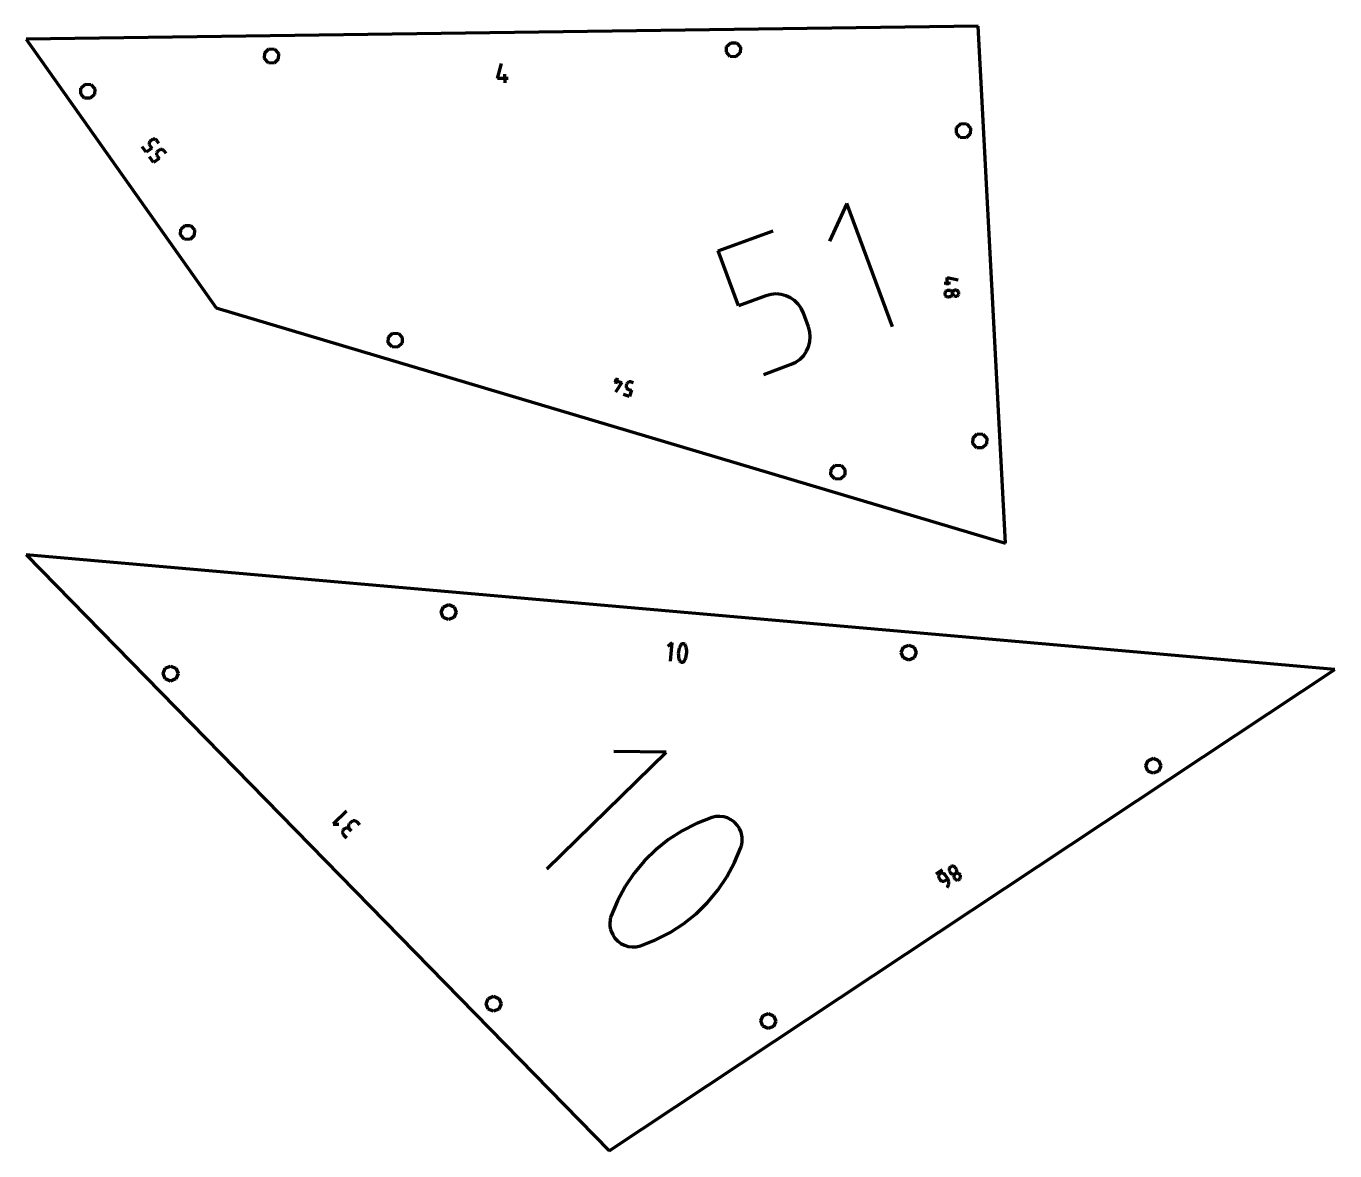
# Model space of a CAD drawing. Header units: inches. Extents: x -100 to 100, y -100 to -26.
# Drawn here: x 56.43 to 70.6, y -84.78 to -72.61 of the extents above; entities that cross this region are included whole.
import ezdxf

# ---------------------------------------------------------------- set-up
doc = ezdxf.new("R2010")
doc.units = ezdxf.units.IN
doc.header["$MEASUREMENT"] = 0
for name, color, linetype, lineweight in [('annotation', 7, 'Continuous', 0), ('boundary', 7, 'Continuous', 0), ('hole', 7, 'Continuous', 0)]:
    doc.layers.add(name, color=color, linetype=linetype, lineweight=lineweight)

msp = doc.modelspace()

# ---------------------------------------------------------------- linework, layer by layer
at = {"layer": 'annotation', "color": 1, "lineweight": 70}
for p, q in [((61.535905, -73.179287), (61.580248, -73.015355)), ((61.652496, -73.177702), (61.535905, -73.179287)), ((61.618182, -73.224859), (61.616915, -73.131601)), ((57.734458, -73.976949), (57.691837, -73.916664)), ((57.794905, -73.934213), (57.734458, -73.976949)), ((57.767994, -73.873465), (57.766939, -73.879663)), ((57.766939, -73.879663), (57.766947, -73.885967)), ((57.766947, -73.885967), (57.768044, -73.892233)), ((57.770089, -73.867519), (57.767994, -73.873465)), ((57.768044, -73.892233), (57.770252, -73.898316)), ((57.773202, -73.861971), (57.770089, -73.867519)), ((57.770252, -73.898316), (57.773595, -73.904071)), ((57.777308, -73.856965), (57.773202, -73.861971)), ((57.773595, -73.904071), (57.794905, -73.934213)), ((57.782384, -73.852647), (57.777308, -73.856965)), ((57.7974, -73.842031), (57.782384, -73.852647)), ((57.782384, -73.852647), (57.782384, -73.852647)), ((57.803167, -73.838684), (57.7974, -73.842031)), ((57.809263, -73.836478), (57.803167, -73.838684)), ((57.815542, -73.835388), (57.809263, -73.836478)), ((57.821859, -73.835387), (57.815542, -73.835388)), ((57.828067, -73.836451), (57.821859, -73.835387)), ((57.83402, -73.838553), (57.828067, -73.836451)), ((57.839572, -73.841669), (57.83402, -73.838553)), ((57.844576, -73.845773), (57.839572, -73.841669)), ((57.848888, -73.850839), (57.844576, -73.845773)), ((57.870198, -73.880982), (57.848888, -73.850839)), ((57.848888, -73.850839), (57.848888, -73.850839)), ((57.813067, -74.088137), (57.770446, -74.027852)), ((57.873514, -74.045402), (57.813067, -74.088137)), ((57.846603, -73.984653), (57.845547, -73.990851)), ((57.845547, -73.990851), (57.845556, -73.997155)), ((57.845556, -73.997155), (57.846653, -74.003422)), ((57.848698, -73.978708), (57.846603, -73.984653)), ((57.846653, -74.003422), (57.848861, -74.009505)), ((57.851811, -73.973159), (57.848698, -73.978708)), ((57.848861, -74.009505), (57.852203, -74.015259)), ((57.855917, -73.968154), (57.851811, -73.973159)), ((57.852203, -74.015259), (57.873514, -74.045402)), ((57.860993, -73.963836), (57.855917, -73.968154)), ((57.876009, -73.953219), (57.860993, -73.963836)), ((57.860993, -73.963836), (57.860993, -73.963836)), ((57.881776, -73.949872), (57.876009, -73.953219)), ((57.887872, -73.947666), (57.881776, -73.949872)), ((57.894151, -73.946576), (57.887872, -73.947666)), ((57.900468, -73.946575), (57.894151, -73.946576)), ((57.906676, -73.947639), (57.900468, -73.946575)), ((57.912629, -73.949741), (57.906676, -73.947639)), ((57.918181, -73.952857), (57.912629, -73.949741)), ((57.923185, -73.956961), (57.918181, -73.952857)), ((57.927497, -73.962027), (57.923185, -73.956961)), ((57.948807, -73.99217), (57.927497, -73.962027)), ((57.927497, -73.962027), (57.927497, -73.962027)), ((65.317785, -74.530686), (65.130498, -74.937702)), ((65.811714, -75.867204), (65.317785, -74.530686)), ((63.925844, -75.045098), (64.519424, -74.825732)), ((64.145799, -75.64027), (63.925844, -75.045098)), ((66.407499, -75.415647), (66.403023, -75.330925)), ((66.403023, -75.330925), (66.523474, -75.358491)), ((66.372236, -75.392044), (66.440002, -75.388464)), ((66.378609, -75.502432), (66.378386, -75.508542)), ((66.379875, -75.496622), (66.378609, -75.502432)), ((66.382094, -75.491212), (66.379875, -75.496622)), ((66.385178, -75.486306), (66.382094, -75.491212)), ((66.389037, -75.482004), (66.385178, -75.486306)), ((66.393582, -75.478408), (66.389037, -75.482004)), ((66.398722, -75.47562), (66.393582, -75.478408)), ((66.404368, -75.47374), (66.398722, -75.47562)), ((66.410432, -75.472871), (66.404368, -75.47374)), ((66.427311, -75.471979), (66.410432, -75.472871)), ((66.410432, -75.472871), (66.410432, -75.472871)), ((66.433433, -75.472204), (66.427311, -75.471979)), ((66.439252, -75.473477), (66.433433, -75.472204)), ((66.444669, -75.475707), (66.439252, -75.473477)), ((66.44958, -75.478802), (66.444669, -75.475707)), ((66.453886, -75.482672), (66.44958, -75.478802)), ((66.457484, -75.487225), (66.453886, -75.482672)), ((66.460274, -75.49237), (66.457484, -75.487225)), ((66.462154, -75.498015), (66.460274, -75.49237)), ((66.463023, -75.50407), (66.462154, -75.498015)), ((66.463248, -75.49796), (66.463023, -75.50407)), ((66.464523, -75.492149), (66.463248, -75.49796)), ((66.466755, -75.486739), (66.464523, -75.492149)), ((66.469854, -75.481832), (66.466755, -75.486739)), ((66.473729, -75.47753), (66.469854, -75.481832)), ((66.478288, -75.473933), (66.473729, -75.47753)), ((66.483441, -75.471144), (66.478288, -75.473933)), ((66.489097, -75.469264), (66.483441, -75.471144)), ((66.495163, -75.468395), (66.489097, -75.469264)), ((66.501259, -75.468621), (66.495163, -75.468395)), ((66.495163, -75.468395), (66.495163, -75.468395)), ((66.507059, -75.469895), (66.501259, -75.468621)), ((66.51246, -75.472125), (66.507059, -75.469895)), ((66.517361, -75.475221), (66.51246, -75.472125)), ((66.52166, -75.479091), (66.517361, -75.475221)), ((66.525254, -75.483644), (66.52166, -75.479091)), ((66.528041, -75.488789), (66.525254, -75.483644)), ((66.52992, -75.494435), (66.528041, -75.488789)), ((66.530789, -75.50049), (66.52992, -75.494435)), ((66.530563, -75.506603), (66.530789, -75.50049)), ((66.530789, -75.50049), (66.530789, -75.50049)), ((64.442588, -75.530587), (64.145799, -75.64027)), ((64.497639, -75.515656), (64.442588, -75.530587)), ((64.552896, -75.51085), (64.497639, -75.515656)), ((64.607211, -75.515651), (64.552896, -75.51085)), ((64.659433, -75.529542), (64.607211, -75.515651)), ((64.708412, -75.552008), (64.659433, -75.529542)), ((64.752999, -75.58253), (64.708412, -75.552008)), ((64.792043, -75.620594), (64.752999, -75.58253)), ((64.824396, -75.665681), (64.792043, -75.620594)), ((66.378386, -75.508542), (66.378386, -75.508542)), ((66.378386, -75.508542), (66.379252, -75.514595)), ((66.379252, -75.514595), (66.381123, -75.520239)), ((66.381123, -75.520239), (66.3839, -75.525384)), ((66.3839, -75.525384), (66.387484, -75.529938)), ((66.387484, -75.529938), (66.391774, -75.53381)), ((66.391774, -75.53381), (66.396672, -75.536907)), ((66.396672, -75.536907), (66.402078, -75.539138)), ((66.402078, -75.539138), (66.407891, -75.540412)), ((66.407891, -75.540412), (66.414012, -75.540638)), ((66.414012, -75.540638), (66.430891, -75.539746)), ((66.430891, -75.539746), (66.436958, -75.538877)), ((66.430891, -75.539746), (66.430891, -75.539746)), ((66.436958, -75.538877), (66.442612, -75.536998)), ((66.442612, -75.536998), (66.447764, -75.53421)), ((66.447764, -75.53421), (66.452322, -75.530614)), ((66.452322, -75.530614), (66.456195, -75.526312)), ((66.456195, -75.526312), (66.459292, -75.521405)), ((66.459292, -75.521405), (66.461523, -75.515995)), ((66.461523, -75.515995), (66.462797, -75.510183)), ((66.462797, -75.510183), (66.463023, -75.50407)), ((66.463023, -75.50407), (66.463023, -75.50407)), ((66.463023, -75.50407), (66.463023, -75.50407)), ((66.463023, -75.50407), (66.463891, -75.510123)), ((66.463891, -75.510123), (66.465771, -75.515767)), ((66.465771, -75.515767), (66.468561, -75.520911)), ((66.468561, -75.520911), (66.47216, -75.525465)), ((66.47216, -75.525465), (66.476466, -75.529335)), ((66.476466, -75.529335), (66.481379, -75.532432)), ((66.481379, -75.532432), (66.486797, -75.534662)), ((66.486797, -75.534662), (66.492619, -75.535936)), ((66.492619, -75.535936), (66.498744, -75.536161)), ((66.498744, -75.536161), (66.504782, -75.535294)), ((66.498744, -75.536161), (66.498744, -75.536161)), ((66.504782, -75.535294), (66.510415, -75.533415)), ((66.510415, -75.533415), (66.515551, -75.530628)), ((66.515551, -75.530628), (66.520099, -75.527033)), ((66.520099, -75.527033), (66.523965, -75.522731)), ((66.523965, -75.522731), (66.52706, -75.517825)), ((66.52706, -75.517825), (66.52929, -75.512415)), ((66.52929, -75.512415), (66.530563, -75.506603)), ((64.848906, -75.717275), (64.824396, -75.665681)), ((64.903546, -75.865125), (64.848906, -75.717275)), ((64.848906, -75.717275), (64.848906, -75.717275)), ((64.918486, -75.920285), (64.903546, -75.865125)), ((64.923248, -75.975648), (64.918486, -75.920285)), ((64.904381, -76.082362), (64.918368, -76.030058)), ((64.918368, -76.030058), (64.923248, -75.975648)), ((64.813127, -76.215109), (64.851226, -76.176042)), ((64.851226, -76.176042), (64.881822, -76.131408)), ((64.881822, -76.131408), (64.904381, -76.082362)), ((64.419774, -76.381616), (64.716563, -76.271933)), ((64.716563, -76.271933), (64.768061, -76.247457)), ((64.716563, -76.271933), (64.716563, -76.271933)), ((64.768061, -76.247457), (64.813127, -76.215109)), ((62.799909, -76.444794), (62.881214, -76.469031)), ((62.833985, -76.419506), (62.814598, -76.484539)), ((62.881214, -76.469031), (62.814797, -76.573228)), ((62.936125, -76.4854), (62.931296, -76.501598)), ((62.938394, -76.479707), (62.936125, -76.4854)), ((62.941548, -76.474652), (62.938394, -76.479707)), ((62.945469, -76.470299), (62.941548, -76.474652)), ((62.950035, -76.466712), (62.945469, -76.470299)), ((62.955126, -76.463957), (62.950035, -76.466712)), ((62.960623, -76.462098), (62.955126, -76.463957)), ((62.966406, -76.461199), (62.960623, -76.462098)), ((62.972353, -76.461325), (62.966406, -76.461199)), ((62.978346, -76.46254), (62.972353, -76.461325)), ((63.010862, -76.472233), (62.978346, -76.46254)), ((62.978346, -76.46254), (62.978346, -76.46254)), ((62.967211, -76.618662), (62.902179, -76.599276)), ((62.930078, -76.507601), (62.929951, -76.513551)), ((62.929951, -76.513551), (62.930851, -76.519329)), ((62.931296, -76.501598), (62.930078, -76.507601)), ((62.930851, -76.519329), (62.932711, -76.524816)), ((62.931296, -76.501598), (62.931296, -76.501598)), ((62.932711, -76.524816), (62.935466, -76.529895)), ((62.935466, -76.529895), (62.939051, -76.534448)), ((62.939051, -76.534448), (62.943401, -76.538355)), ((62.943401, -76.538355), (62.94845, -76.5415)), ((62.94845, -76.5415), (62.954133, -76.543762)), ((62.954133, -76.543762), (62.98665, -76.553455)), ((62.98665, -76.553455), (62.967211, -76.618662)), ((63.428598, -79.284808), (63.37993, -79.325635)), ((63.410936, -79.48606), (63.428598, -79.284808)), ((63.512658, -79.326525), (63.505234, -79.344686)), ((63.521965, -79.309061), (63.512658, -79.326525)), ((63.524942, -79.304969), (63.521965, -79.309061)), ((63.521965, -79.309061), (63.521965, -79.309061)), ((63.528502, -79.301571), (63.524942, -79.304969)), ((63.532537, -79.298895), (63.528502, -79.301571)), ((63.536934, -79.296965), (63.532537, -79.298895)), ((63.541584, -79.29581), (63.536934, -79.296965)), ((63.546376, -79.295454), (63.541584, -79.29581)), ((63.551201, -79.295923), (63.546376, -79.295454)), ((63.555947, -79.297245), (63.551201, -79.295923)), ((63.560505, -79.299445), (63.555947, -79.297245)), ((63.562226, -79.300552), (63.560505, -79.299445)), ((63.560505, -79.299445), (63.560505, -79.299445)), ((63.563862, -79.301793), (63.562226, -79.300552)), ((63.565406, -79.30316), (63.563862, -79.301793)), ((63.566848, -79.304642), (63.565406, -79.30316)), ((63.568183, -79.306231), (63.566848, -79.304642)), ((63.569401, -79.307917), (63.568183, -79.306231)), ((63.570496, -79.309691), (63.569401, -79.307917)), ((63.57146, -79.311543), (63.570496, -79.309691)), ((63.572285, -79.313464), (63.57146, -79.311543)), ((63.578442, -79.332324), (63.572285, -79.313464)), ((63.572285, -79.313464), (63.572285, -79.313464)), ((63.496085, -79.382496), (63.494386, -79.401849)), ((63.494386, -79.401849), (63.494623, -79.421303)), ((63.494623, -79.421303), (63.496807, -79.440707)), ((63.499705, -79.363392), (63.496085, -79.382496)), ((63.496807, -79.440707), (63.500952, -79.459913)), ((63.505234, -79.344686), (63.499705, -79.363392)), ((63.500952, -79.459913), (63.507071, -79.478773)), ((63.557391, -79.483176), (63.566735, -79.465711)), ((63.566735, -79.465711), (63.574188, -79.447551)), ((63.574188, -79.447551), (63.579735, -79.428844)), ((63.582615, -79.35153), (63.578442, -79.332324)), ((63.579735, -79.428844), (63.583365, -79.40974)), ((63.584818, -79.370934), (63.582615, -79.35153)), ((63.583365, -79.40974), (63.585063, -79.390387)), ((63.585063, -79.390387), (63.584818, -79.370934)), ((63.507071, -79.478773), (63.507071, -79.478773)), ((63.507071, -79.478773), (63.507892, -79.48069)), ((63.507892, -79.48069), (63.508848, -79.482533)), ((63.508848, -79.482533), (63.509935, -79.484295)), ((63.509935, -79.484295), (63.511148, -79.485972)), ((63.511148, -79.485972), (63.512483, -79.487557)), ((63.512483, -79.487557), (63.513936, -79.489044)), ((63.513936, -79.489044), (63.515502, -79.490428)), ((63.515502, -79.490428), (63.517178, -79.491704)), ((63.517178, -79.491704), (63.518959, -79.492865)), ((63.518959, -79.492865), (63.518959, -79.492865)), ((63.518959, -79.492865), (63.523483, -79.495024)), ((63.523483, -79.495024), (63.528204, -79.496314)), ((63.528204, -79.496314), (63.53301, -79.49676)), ((63.53301, -79.49676), (63.53779, -79.496389)), ((63.53779, -79.496389), (63.542432, -79.495226)), ((63.542432, -79.495226), (63.546824, -79.493297)), ((63.546824, -79.493297), (63.550856, -79.490629)), ((63.550856, -79.490629), (63.554416, -79.487247)), ((63.554416, -79.487247), (63.557391, -79.483176)), ((63.557391, -79.483176), (63.557391, -79.483176)), ((62.072711, -81.731747), (63.363834, -80.468845)), ((63.363834, -80.468845), (62.795961, -80.462651)), ((59.901127, -81.107024), (59.756976, -81.248024)), ((63.900288, -81.166363), (63.856269, -81.176807)), ((63.944224, -81.164032), (63.900288, -81.166363)), ((63.987177, -81.169348), (63.944224, -81.164032)), ((64.028244, -81.181848), (63.987177, -81.169348)), ((59.756976, -81.248024), (59.820378, -81.248716)), ((59.868106, -81.308824), (59.864159, -81.315592)), ((59.873334, -81.302702), (59.868106, -81.308824)), ((59.879597, -81.297584), (59.873334, -81.302702)), ((59.873334, -81.302702), (59.873334, -81.302702)), ((59.886472, -81.293767), (59.879597, -81.297584)), ((59.89378, -81.291249), (59.886472, -81.293767)), ((59.901342, -81.29003), (59.89378, -81.291249)), ((59.908979, -81.290107), (59.901342, -81.29003)), ((59.916513, -81.291479), (59.908979, -81.290107)), ((59.923763, -81.294146), (59.916513, -81.291479)), ((59.930552, -81.298106), (59.923763, -81.294146)), ((59.924142, -81.267728), (59.924058, -81.275358)), ((59.924058, -81.275358), (59.925268, -81.282915)), ((59.925517, -81.260206), (59.924142, -81.267728)), ((59.925268, -81.282915), (59.927776, -81.290221)), ((59.92818, -81.25297), (59.925517, -81.260206)), ((59.927776, -81.290221), (59.931586, -81.297095)), ((59.932127, -81.246202), (59.92818, -81.25297)), ((59.936701, -81.303357), (59.930552, -81.298106)), ((59.931586, -81.297095), (59.936701, -81.303357)), ((59.937355, -81.24008), (59.932127, -81.246202)), ((59.936701, -81.303357), (59.952378, -81.319385)), ((59.952378, -81.319385), (59.936701, -81.303357)), ((59.936701, -81.303357), (59.936701, -81.303357)), ((59.953383, -81.224403), (59.937355, -81.24008)), ((59.937355, -81.24008), (59.937355, -81.24008)), ((59.959621, -81.219309), (59.953383, -81.224403)), ((59.966476, -81.215511), (59.959621, -81.219309)), ((59.973769, -81.213009), (59.966476, -81.215511)), ((59.981319, -81.2118), (59.973769, -81.213009)), ((59.988948, -81.211885), (59.981319, -81.2118)), ((59.996476, -81.213263), (59.988948, -81.211885)), ((60.003724, -81.215933), (59.996476, -81.213263)), ((60.010511, -81.219895), (60.003724, -81.215933)), ((60.016659, -81.225147), (60.010511, -81.219895)), ((60.04797, -81.257157), (60.016659, -81.225147)), ((60.016659, -81.225147), (60.016659, -81.225147)), ((63.691471, -81.241158), (63.5354, -81.321183)), ((63.856269, -81.176807), (63.691471, -81.241158)), ((63.856269, -81.176807), (63.856269, -81.176807)), ((64.066526, -81.201067), (64.028244, -81.181848)), ((64.10112, -81.226542), (64.066526, -81.201067)), ((64.131125, -81.257808), (64.10112, -81.226542)), ((64.15564, -81.294401), (64.131125, -81.257808)), ((64.173764, -81.335856), (64.15564, -81.294401)), ((59.860121, -81.330349), (59.860037, -81.337979)), ((59.860037, -81.337979), (59.861247, -81.345537)), ((59.861496, -81.322827), (59.860121, -81.330349)), ((59.861247, -81.345537), (59.863755, -81.352842)), ((59.864159, -81.315592), (59.861496, -81.322827)), ((59.863755, -81.352842), (59.867565, -81.359716)), ((59.867565, -81.359716), (59.87268, -81.365979)), ((59.87268, -81.365979), (59.90399, -81.397989)), ((63.389011, -81.415949), (63.25326, -81.524522)), ((63.5354, -81.321183), (63.389011, -81.415949)), ((64.179005, -81.353386), (64.173764, -81.335856)), ((64.173764, -81.335856), (64.173764, -81.335856)), ((64.182884, -81.371333), (64.179005, -81.353386)), ((64.181939, -81.463534), (64.184832, -81.445125)), ((64.185404, -81.389588), (64.182884, -81.371333)), ((64.184832, -81.445125), (64.186375, -81.426592)), ((64.186567, -81.408044), (64.185404, -81.389588)), ((64.186375, -81.426592), (64.186567, -81.408044)), ((63.25326, -81.524522), (63.129101, -81.645967)), ((64.104134, -81.66336), (64.172115, -81.499549)), ((64.172115, -81.499549), (64.177699, -81.481711)), ((64.172115, -81.499549), (64.172115, -81.499549)), ((64.177699, -81.481711), (64.181939, -81.463534)), ((63.129101, -81.645967), (63.017489, -81.779351)), ((64.020675, -81.81798), (64.104134, -81.66336)), ((66.425474, -81.735015), (66.425276, -81.741317)), ((66.426732, -81.728855), (66.425474, -81.735015)), ((66.429021, -81.72298), (66.426732, -81.728855)), ((66.432309, -81.717535), (66.429021, -81.72298)), ((66.436567, -81.712663), (66.432309, -81.717535)), ((66.441762, -81.708509), (66.436567, -81.712663)), ((66.447612, -81.705342), (66.441762, -81.708509)), ((66.441762, -81.708509), (66.441762, -81.708509)), ((66.453757, -81.703319), (66.447612, -81.705342)), ((66.460053, -81.702412), (66.453757, -81.703319)), ((66.466356, -81.702592), (66.460053, -81.702412)), ((66.472519, -81.703833), (66.466356, -81.702592)), ((66.4784, -81.706106), (66.472519, -81.703833)), ((66.483853, -81.709383), (66.4784, -81.706106)), ((66.488734, -81.713637), (66.483853, -81.709383)), ((66.492898, -81.718841), (66.488734, -81.713637)), ((66.492898, -81.718841), (66.492898, -81.718841)), ((66.503058, -81.734169), (66.492898, -81.718841)), ((66.506228, -81.740031), (66.503058, -81.734169)), ((63.017489, -81.779351), (62.919379, -81.923739)), ((63.922695, -81.962476), (64.020675, -81.81798)), ((66.351407, -81.743473), (66.282124, -81.789394)), ((66.311991, -81.810304), (66.311806, -81.816615)), ((66.311806, -81.816615), (66.312712, -81.822921)), ((66.313237, -81.804133), (66.311991, -81.810304)), ((66.312712, -81.822921), (66.314737, -81.829079)), ((66.315516, -81.798247), (66.313237, -81.804133)), ((66.314737, -81.829079), (66.317911, -81.834942)), ((66.3188, -81.79279), (66.315516, -81.798247)), ((66.317911, -81.834942), (66.32807, -81.850271)), ((66.323058, -81.787907), (66.3188, -81.79279)), ((66.328263, -81.783743), (66.323058, -81.787907)), ((66.32807, -81.850271), (66.32807, -81.850271)), ((66.32807, -81.850271), (66.332233, -81.855475)), ((66.334115, -81.780579), (66.328263, -81.783743)), ((66.328263, -81.783743), (66.328263, -81.783743)), ((66.332233, -81.855475), (66.33711, -81.859732)), ((66.340265, -81.778563), (66.334115, -81.780579)), ((66.33711, -81.859732), (66.342558, -81.863012)), ((66.346568, -81.777666), (66.340265, -81.778563)), ((66.342558, -81.863012), (66.348434, -81.865288)), ((66.352878, -81.777859), (66.346568, -81.777666)), ((66.348434, -81.865288), (66.354595, -81.866531)), ((66.359051, -81.779112), (66.352878, -81.777859)), ((66.354595, -81.866531), (66.360895, -81.866713)), ((66.36494, -81.781398), (66.359051, -81.779112)), ((66.360895, -81.866713), (66.367193, -81.865804)), ((66.3704, -81.784686), (66.36494, -81.781398)), ((66.367193, -81.865804), (66.373345, -81.863777)), ((66.375285, -81.788947), (66.3704, -81.784686)), ((66.373345, -81.863777), (66.379206, -81.860603)), ((66.379451, -81.794153), (66.375285, -81.788947)), ((66.379206, -81.860603), (66.409976, -81.840208)), ((66.409976, -81.840208), (66.379451, -81.794153)), ((66.379451, -81.794153), (66.379451, -81.794153)), ((66.415503, -81.850026), (66.409976, -81.840208)), ((66.419478, -81.860342), (66.415503, -81.850026)), ((66.421913, -81.870992), (66.419478, -81.860342)), ((66.422815, -81.881808), (66.421913, -81.870992)), ((66.425276, -81.741317), (66.426171, -81.747616)), ((66.426171, -81.747616), (66.428187, -81.753768)), ((66.428187, -81.753768), (66.431358, -81.75963)), ((66.431358, -81.75963), (66.441518, -81.774958)), ((66.441518, -81.774958), (66.441518, -81.774958)), ((66.441518, -81.774958), (66.445683, -81.780164)), ((66.445683, -81.780164), (66.450568, -81.784426)), ((66.450568, -81.784426), (66.456027, -81.787715)), ((66.456027, -81.787715), (66.461915, -81.790001)), ((66.461915, -81.790001), (66.468086, -81.791255)), ((66.468086, -81.791255), (66.474396, -81.791448)), ((66.474396, -81.791448), (66.4807, -81.790551)), ((66.47645, -81.811925), (66.476262, -81.818241)), ((66.476262, -81.818241), (66.477164, -81.824551)), ((66.477699, -81.805751), (66.47645, -81.811925)), ((66.477164, -81.824551), (66.479186, -81.830712)), ((66.479979, -81.799862), (66.477699, -81.805751)), ((66.479186, -81.830712), (66.482358, -81.836577)), ((66.48326, -81.794406), (66.479979, -81.799862)), ((66.4807, -81.790551), (66.486851, -81.788534)), ((66.482358, -81.836577), (66.482358, -81.836577)), ((66.482358, -81.836577), (66.486507, -81.841757)), ((66.487512, -81.789526), (66.48326, -81.794406)), ((66.486507, -81.841757), (66.491379, -81.846)), ((66.486851, -81.788534), (66.492705, -81.785369)), ((66.492705, -81.785369), (66.487512, -81.789526)), ((66.491379, -81.846), (66.496829, -81.849274)), ((66.492705, -81.785369), (66.497901, -81.78121)), ((66.498557, -81.782205), (66.492705, -81.785369)), ((66.492705, -81.785369), (66.492705, -81.785369)), ((66.492705, -81.785369), (66.492705, -81.785369)), ((66.496829, -81.849274), (66.50271, -81.851551)), ((66.497901, -81.78121), (66.502154, -81.776329)), ((66.504708, -81.78019), (66.498557, -81.782205)), ((66.502154, -81.776329), (66.505435, -81.770872)), ((66.50271, -81.851551), (66.508878, -81.852799)), ((66.511011, -81.779294), (66.504708, -81.78019)), ((66.505435, -81.770872), (66.507715, -81.764985)), ((66.50825, -81.746189), (66.506228, -81.740031)), ((66.507715, -81.764985), (66.508964, -81.758811)), ((66.509152, -81.752498), (66.50825, -81.746189)), ((66.508878, -81.852799), (66.515186, -81.852989)), ((66.508964, -81.758811), (66.509152, -81.752498)), ((66.517323, -81.779488), (66.511011, -81.779294)), ((66.515186, -81.852989), (66.521489, -81.85209)), ((66.523496, -81.780743), (66.517323, -81.779488)), ((66.521489, -81.85209), (66.52764, -81.850074)), ((66.529386, -81.78303), (66.523496, -81.780743)), ((66.52764, -81.850074), (66.533494, -81.846908)), ((66.534847, -81.786319), (66.529386, -81.78303)), ((66.533494, -81.846908), (66.53869, -81.84275)), ((66.533494, -81.846908), (66.533494, -81.846908)), ((66.539733, -81.790581), (66.534847, -81.786319)), ((66.53869, -81.84275), (66.542944, -81.83787)), ((66.543898, -81.795787), (66.539733, -81.790581)), ((66.542944, -81.83787), (66.546226, -81.832415)), ((66.547054, -81.801626), (66.543898, -81.795787)), ((66.543898, -81.795787), (66.543898, -81.795787)), ((66.546226, -81.832415), (66.548509, -81.826531)), ((66.549063, -81.807766), (66.547054, -81.801626)), ((66.548509, -81.826531), (66.549762, -81.820365)), ((66.549956, -81.814061), (66.549063, -81.807766)), ((66.549762, -81.820365), (66.549956, -81.814061)), ((62.919379, -81.923739), (62.835727, -82.078197)), ((63.811147, -82.095914), (63.922695, -81.962476)), ((66.404655, -81.932548), (66.411279, -81.923401)), ((66.404655, -81.932548), (66.404655, -81.932548)), ((66.411279, -81.923401), (66.416416, -81.913586)), ((66.416416, -81.913586), (66.420057, -81.903272)), ((66.420057, -81.903272), (66.422193, -81.892623)), ((66.422193, -81.892623), (66.422815, -81.881808)), ((62.835727, -82.078197), (62.767486, -82.241792)), ((63.686988, -82.217359), (63.811147, -82.095914)), ((62.754785, -82.295937), (62.753259, -82.314372)), ((62.757668, -82.277653), (62.754785, -82.295937)), ((62.761903, -82.259583), (62.757668, -82.277653)), ((62.767486, -82.241792), (62.761903, -82.259583)), ((62.767486, -82.241792), (62.767486, -82.241792)), ((63.551172, -82.325878), (63.686988, -82.217359)), ((62.753259, -82.314372), (62.753094, -82.332896)), ((62.753094, -82.332896), (62.754296, -82.351445)), ((62.754296, -82.351445), (62.756869, -82.369955)), ((62.756869, -82.369955), (62.760817, -82.388364)), ((62.760817, -82.388364), (62.766146, -82.406609)), ((62.766146, -82.406609), (62.766146, -82.406609)), ((62.766146, -82.406609), (62.784279, -82.447588)), ((63.248389, -82.500399), (63.404654, -82.420536)), ((63.404654, -82.420536), (63.551172, -82.325878)), ((62.784279, -82.447588), (62.808809, -82.483815)), ((62.808809, -82.483815), (62.838826, -82.514814)), ((62.838826, -82.514814), (62.873422, -82.540113)), ((62.873422, -82.540113), (62.911691, -82.559239)), ((62.911691, -82.559239), (62.952725, -82.571717)), ((62.952725, -82.571717), (62.995614, -82.577074)), ((62.995614, -82.577074), (63.039453, -82.574838)), ((63.039453, -82.574838), (63.083332, -82.564534)), ((63.083332, -82.564534), (63.248389, -82.500399)), ((63.083332, -82.564534), (63.083332, -82.564534))]:
    msp.add_line(p, q, dxfattribs=at)
at = {"layer": 'boundary', "color": 5, "lineweight": 70}
for p, q in [((66.740007, -72.612687), (56.434969, -72.752765)), ((67.035644, -78.208267), (66.740007, -72.612687)), ((56.434969, -72.752765), (58.491177, -75.661161)), ((58.491177, -75.661161), (67.035644, -78.208267)), ((70.600814, -79.576462), (56.434969, -78.333267)), ((56.434969, -78.333267), (62.744433, -84.783723)), ((62.744433, -84.783723), (70.600814, -79.576462))]:
    msp.add_line(p, q, dxfattribs=at)
at = {"layer": 'hole', "color": 5, "lineweight": 70}
for p, q in [((64.016488, -72.833531), (64.062089, -72.79133)), ((64.062089, -72.79133), (64.124175, -72.793734)), ((64.124175, -72.793734), (64.166376, -72.839335)), ((59.014546, -72.963576), (59.01695, -72.901491)), ((59.01695, -72.901491), (59.062551, -72.85929)), ((59.062551, -72.85929), (59.124637, -72.861694)), ((59.124637, -72.861694), (59.166838, -72.907295)), ((59.166838, -72.907295), (59.164434, -72.96938)), ((64.014084, -72.895617), (64.016488, -72.833531)), ((64.056286, -72.941218), (64.014084, -72.895617)), ((64.118371, -72.943622), (64.056286, -72.941218)), ((64.163972, -72.901421), (64.118371, -72.943622)), ((64.166376, -72.839335), (64.163972, -72.901421)), ((59.056747, -73.009177), (59.014546, -72.963576)), ((59.118833, -73.011581), (59.056747, -73.009177)), ((59.164434, -72.96938), (59.118833, -73.011581)), ((57.025791, -73.345368), (57.028195, -73.283283)), ((57.067992, -73.390969), (57.025791, -73.345368)), ((57.028195, -73.283283), (57.073796, -73.241082)), ((57.073796, -73.241082), (57.135882, -73.243486)), ((57.175679, -73.351172), (57.130078, -73.393373)), ((57.135882, -73.243486), (57.178083, -73.289087)), ((57.178083, -73.289087), (57.175679, -73.351172)), ((57.130078, -73.393373), (57.067992, -73.390969)), ((66.504543, -73.771485), (66.506947, -73.7094)), ((66.546744, -73.817086), (66.504543, -73.771485)), ((66.506947, -73.7094), (66.552548, -73.667198)), ((66.552548, -73.667198), (66.614633, -73.669602)), ((66.654431, -73.777289), (66.60883, -73.81949)), ((66.614633, -73.669602), (66.656835, -73.715203)), ((66.656835, -73.715203), (66.654431, -73.777289)), ((66.60883, -73.81949), (66.546744, -73.817086)), ((58.107704, -74.810191), (58.153305, -74.767989)), ((58.153305, -74.767989), (58.215391, -74.770393)), ((58.215391, -74.770393), (58.257592, -74.815994)), ((58.1053, -74.872276), (58.107704, -74.810191)), ((58.147501, -74.917877), (58.1053, -74.872276)), ((58.209587, -74.920281), (58.147501, -74.917877)), ((58.255188, -74.87808), (58.209587, -74.920281)), ((58.257592, -74.815994), (58.255188, -74.87808)), ((60.353941, -76.039028), (60.356345, -75.976943)), ((60.396143, -76.084629), (60.353941, -76.039028)), ((60.356345, -75.976943), (60.401946, -75.934742)), ((60.401946, -75.934742), (60.464032, -75.937146)), ((60.503829, -76.044832), (60.458228, -76.087033)), ((60.464032, -75.937146), (60.506233, -75.982747)), ((60.506233, -75.982747), (60.503829, -76.044832)), ((60.458228, -76.087033), (60.396143, -76.084629)), ((66.684329, -77.066747), (66.72993, -77.024546)), ((66.72993, -77.024546), (66.792016, -77.02695)), ((66.792016, -77.02695), (66.834217, -77.072551)), ((66.681925, -77.128833), (66.684329, -77.066747)), ((66.724127, -77.174434), (66.681925, -77.128833)), ((66.786212, -77.176838), (66.724127, -77.174434)), ((66.831813, -77.134637), (66.786212, -77.176838)), ((66.834217, -77.072551), (66.831813, -77.134637)), ((65.145571, -77.467413), (65.147975, -77.405328)), ((65.187772, -77.513014), (65.145571, -77.467413)), ((65.147975, -77.405328), (65.193576, -77.363126)), ((65.193576, -77.363126), (65.255662, -77.36553)), ((65.295459, -77.473217), (65.249858, -77.515418)), ((65.255662, -77.36553), (65.297863, -77.411131)), ((65.297863, -77.411131), (65.295459, -77.473217)), ((65.249858, -77.515418), (65.187772, -77.513014)), ((60.927165, -78.953319), (60.951575, -78.896183)), ((60.951575, -78.896183), (61.009236, -78.873042)), ((61.009236, -78.873042), (61.066373, -78.897452)), ((61.066373, -78.897452), (61.089514, -78.955113)), ((60.950306, -79.010981), (60.927165, -78.953319)), ((61.007443, -79.035391), (60.950306, -79.010981)), ((61.065104, -79.01225), (61.007443, -79.035391)), ((61.089514, -78.955113), (61.065104, -79.01225)), ((65.932431, -79.333303), (65.990092, -79.310162)), ((65.990092, -79.310162), (66.047229, -79.334572)), ((65.908021, -79.39044), (65.932431, -79.333303)), ((65.931162, -79.448101), (65.908021, -79.39044)), ((65.988299, -79.472511), (65.931162, -79.448101)), ((66.04596, -79.44937), (65.988299, -79.472511)), ((66.07037, -79.392233), (66.04596, -79.44937)), ((66.047229, -79.334572), (66.07037, -79.392233)), ((57.916779, -79.617446), (57.941189, -79.560309)), ((57.941189, -79.560309), (57.99885, -79.537168)), ((57.99885, -79.537168), (58.055987, -79.561578)), ((58.055987, -79.561578), (58.079128, -79.619239)), ((57.93992, -79.675107), (57.916779, -79.617446)), ((57.997056, -79.699517), (57.93992, -79.675107)), ((58.054718, -79.676376), (57.997056, -79.699517)), ((58.079128, -79.619239), (58.054718, -79.676376)), ((68.554427, -80.615683), (68.578836, -80.558547)), ((68.578836, -80.558547), (68.636498, -80.535406)), ((68.636498, -80.535406), (68.693634, -80.559815)), ((68.693634, -80.559815), (68.716776, -80.617477)), ((68.577568, -80.673345), (68.554427, -80.615683)), ((68.634704, -80.697755), (68.577568, -80.673345)), ((68.692366, -80.674613), (68.634704, -80.697755)), ((68.716776, -80.617477), (68.692366, -80.674613)), ((61.413033, -83.191828), (61.437443, -83.134691)), ((61.437443, -83.134691), (61.495104, -83.11155)), ((61.495104, -83.11155), (61.552241, -83.13596)), ((61.552241, -83.13596), (61.575382, -83.193622)), ((61.436174, -83.249489), (61.413033, -83.191828)), ((61.49331, -83.273899), (61.436174, -83.249489)), ((61.550972, -83.250758), (61.49331, -83.273899)), ((61.575382, -83.193622), (61.550972, -83.250758)), ((64.386765, -83.378037), (64.411175, -83.320901)), ((64.409906, -83.435699), (64.386765, -83.378037)), ((64.467043, -83.460108), (64.409906, -83.435699)), ((64.411175, -83.320901), (64.468837, -83.29776)), ((64.468837, -83.29776), (64.525973, -83.322169)), ((64.549114, -83.379831), (64.524704, -83.436967)), ((64.525973, -83.322169), (64.549114, -83.379831)), ((64.524704, -83.436967), (64.467043, -83.460108))]:
    msp.add_line(p, q, dxfattribs=at)

doc.saveas('drawing.dxf')
